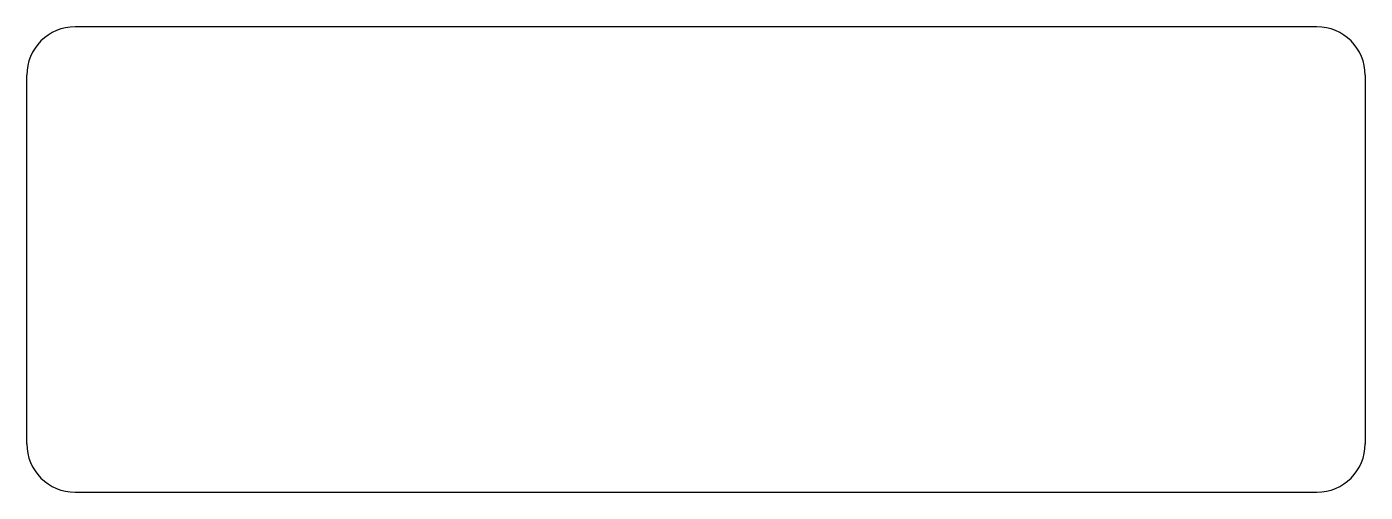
# Model space of a CAD drawing. Extents: x 0 to 82.8, y 0 to 28.8.
import ezdxf

# ---------------------------------------------------------------- set-up
doc = ezdxf.new("R2010")
doc.units = 0
doc.layers.add('Sketch', color=7, linetype='CONTINUOUS')

msp = doc.modelspace()

# ---------------------------------------------------------------- linework, layer by layer
at = {"layer": 'Sketch'}
for p, q in [((79.8, 28.8), (3, 28.8)), ((0, 3), (0, 25.8)), ((82.8, 25.8), (82.8, 3)), ((3, 0), (79.8, 0))]:
    msp.add_line(p, q, dxfattribs=at)
for centre, start, end in [((3, 25.8), 90, 180), ((79.8, 25.8), 0, 90), ((3, 3), 180, -90), ((79.8, 3), -90, 0)]:
    msp.add_arc(centre, 3, start, end, dxfattribs=at)

doc.saveas('drawing.dxf')
